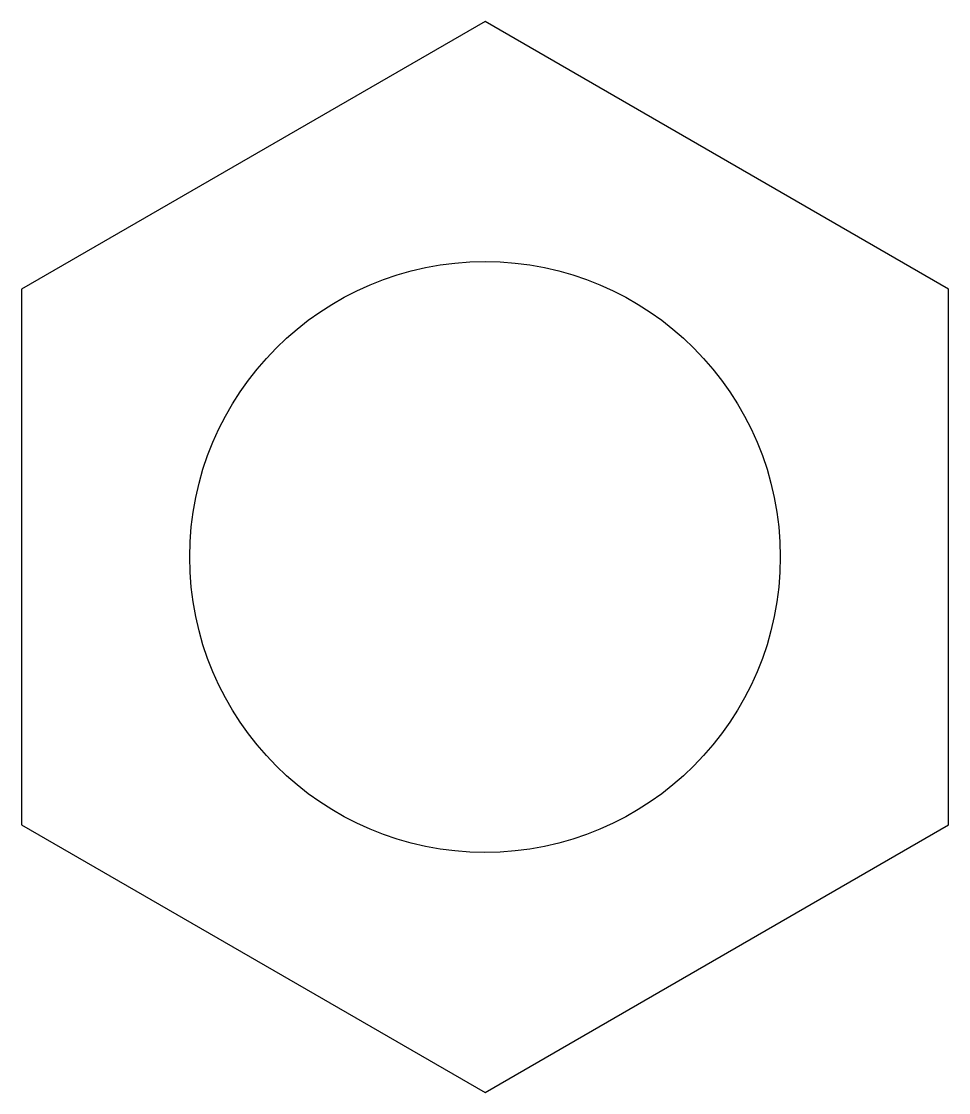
# Model space of a CAD drawing. Header units: millimetres. Extents: x -7.8 to 7.8, y -9.1 to 9.1.
import ezdxf

# ---------------------------------------------------------------- set-up
doc = ezdxf.new("R2010")
doc.units = ezdxf.units.MM
doc.layers.get('0').update_dxf_attribs({"lineweight": 25, "true_color": 0xffffff})

msp = doc.modelspace()

# ---------------------------------------------------------------- linework, layer by layer
for p, q in [((0, 9.064), (-7.85, 4.532)), ((7.85, 4.532), (0, 9.064)), ((-7.85, 4.532), (-7.85, -4.532)), ((7.85, -4.532), (7.85, 4.532)), ((-7.85, -4.532), (0, -9.064)), ((0, -9.064), (7.85, -4.532))]:
    msp.add_line(p, q)
msp.add_circle((0, 0), 5)

doc.saveas('drawing.dxf')
